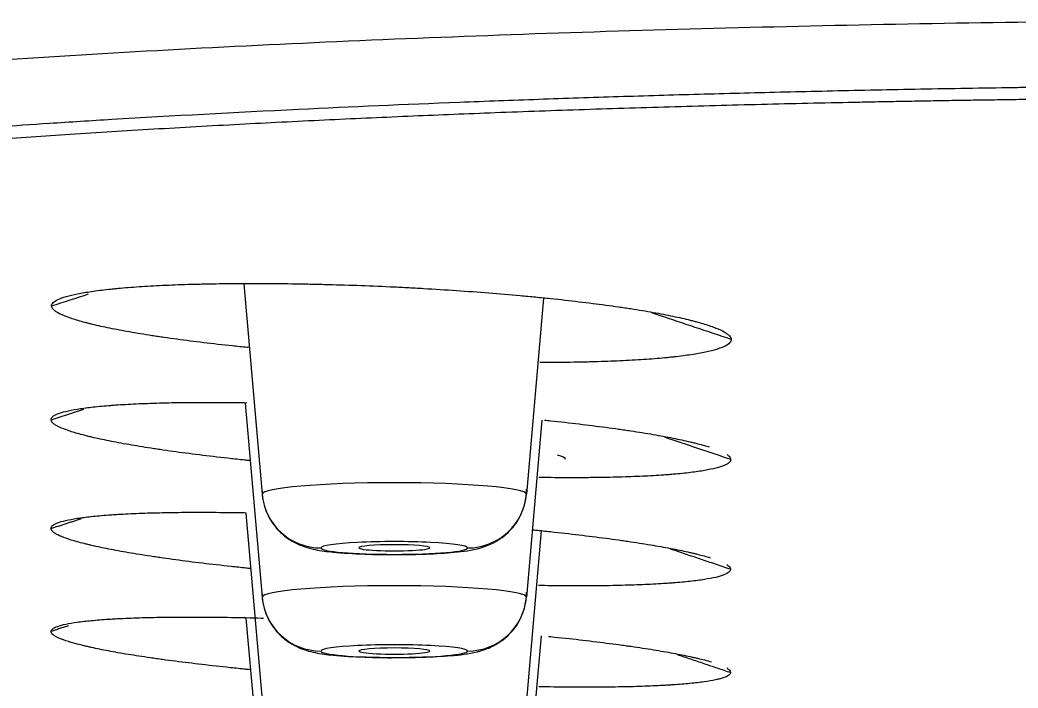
# Model space of a CAD drawing. Header units: millimetres. Extents: x 2433 to 4809, y -10272 to -6912.
# Drawn here: x 3077.66 to 3094.56, y -8009.02 to -7997.72 of the extents above; entities that cross this region are included whole.
import ezdxf

# ---------------------------------------------------------------- set-up
doc = ezdxf.new("R2010")
doc.units = ezdxf.units.MM
doc.layers.add('DIM', color=3, linetype='Continuous', lineweight=13)
doc.styles.add('ARIAL', font='arial.ttf')
doc.dimstyles.get("Standard").update_dxf_attribs({"dimtxt": 15, "dimasz": 15, "dimexe": 0.18, "dimexo": 0.0625, "dimgap": 4, "dimtad": 0, "dimtih": 1, "dimtoh": 1, "dimdec": 1, "dimdsep": 46, "dimtxsty": 'ARIAL', "dimcen": 0, "dimclrd": 3, "dimclre": 3, "dimclrt": 3, "dimadec": 0, "dimazin": 0, "dimtfac": 1, "dimtdec": 1, "dimtofl": 0, "dimtmove": 0, "dimatfit": 3, "dimfxl": 1, "dimtolj": 1, "dimtzin": 0, "dimarcsym": 0})

# ---------------------------------------------------------------- blocks, each defined once
blk = doc.blocks.new('*D42')
at = {"layer": 'Defpoints', "color": 0, "transparency": 16777216}
for p in [(3059.213, -8001.692), (3328.879, -8001.779), (3328.879, -8072.058)]:
    blk.add_point(p, dxfattribs=at)
at = {"layer": 'DIM', "color": 3, "lineweight": -2, "transparency": 16777216}
for p, q in [((3059.213, -8001.755), (3059.213, -8072.238)), ((3328.879, -8001.842), (3328.879, -8072.238)), ((3077.213, -8072.058), (3310.879, -8072.058)), ((3328.879, -8072.058), (3357.395, -8072.058))]:
    blk.add_line(p, q, dxfattribs=at)
at = {"layer": 'DIM', "color": 3, "transparency": 16777216}
for points in [[(3077.213, -8069.058), (3077.213, -8075.058), (3059.213, -8072.058)], [(3310.879, -8069.058), (3310.879, -8075.058), (3328.879, -8072.058)]]:
    blk.add_solid(points, dxfattribs=at)
at = {"layer": 'DIM', "color": 3, "transparency": 16777216, "insert": (3382.403, -8072.058), "char_height": 18, "attachment_point": 5, "style": 'ARIAL'}
blk.add_mtext('\\A1;270', dxfattribs=at)

msp = doc.modelspace()

# ---------------------------------------------------------------- linework, layer by layer
at = {"linetype": 'Continuous', "lineweight": 18}
for p, q in [((3081.451, -8002.183), (3081.763, -8005.741)), ((3086.527, -8002.424), (3086.236, -8005.741)), ((3081.475, -8004.199), (3081.763, -8007.484)), ((3086.499, -8004.488), (3086.236, -8007.484)), ((3081.485, -8006.06), (3081.763, -8009.227)), ((3086.487, -8006.362), (3086.236, -8009.227)), ((3081.488, -8007.835), (3081.763, -8010.97)), ((3086.485, -8008.136), (3086.236, -8010.97))]:
    msp.add_line(p, q, dxfattribs=at)
for centre, major_axis, start_param, end_param in [((3083.999, -8005.155), (2.9, 0), 0, 0.310646), ((3083.999, -8006.647), (-0.6, 0), 3.141593, 6.283185), ((3083.999, -8006.647), (-0.6, 0), 0, 3.141593), ((3083.999, -8008.394), (-0.6, 0), 3.141593, 6.283185), ((3083.999, -8008.394), (-0.6, 0), 0, 3.141593)]:
    msp.add_ellipse(centre, major_axis=major_axis, ratio=0.087156, start_param=start_param, end_param=end_param, dxfattribs=at)
at = {"linetype": 'Continuous', "lineweight": 13}
for centre, major_axis, ratio, start_param, end_param in [((3083.999, -8005.741), (-2.236, 0), 0.087156, 3.141593, 6.283185), ((3082.759, -8005.654), (1, 0), 0.996195, 3.228859, 4.712389), ((3085.239, -8005.654), (-1, 0), 0.996195, 1.570796, 3.054326), ((3083.999, -8006.65), (1.24, 0), 0.087156, 0, 3.141593), ((3083.999, -8006.65), (1.24, 0), 0.087156, 3.141593, 6.283185), ((3083.999, -8007.484), (-2.236, 0), 0.087156, 3.141593, 6.283185), ((3082.759, -8007.397), (1, 0), 0.996195, 3.228859, 4.712389), ((3085.239, -8007.397), (-1, 0), 0.996195, 1.570796, 3.054326), ((3083.999, -8008.394), (1.24, 0), 0.087156, 0, 3.141593), ((3083.999, -8008.394), (1.24, 0), 0.087156, 3.141593, 6.283185)]:
    msp.add_ellipse(centre, major_axis=major_axis, ratio=ratio, start_param=start_param, end_param=end_param, dxfattribs=at)
for points, knots in [([(3061.683, -8000.84), (3061.776, -8000.755), (3061.906, -8000.668), (3062.251, -8000.492), (3062.466, -8000.403), (3062.988, -8000.222), (3063.296, -8000.131), (3064.014, -7999.947), (3064.425, -7999.854), (3065.124, -7999.715), (3065.371, -7999.669), (3065.894, -7999.576), (3066.17, -7999.53), (3067.043, -7999.392), (3067.683, -7999.301), (3069.088, -7999.12), (3069.852, -7999.031), (3071.094, -7998.901), (3071.524, -7998.858), (3072.194, -7998.794), (3072.534, -7998.762), (3072.942, -7998.726), (3073.149, -7998.708), (3073.253, -7998.699), (3073.305, -7998.694), (3073.331, -7998.692), (3073.344, -7998.691), (3073.351, -7998.69), (3073.354, -7998.69), (3073.356, -7998.69), (3073.356, -7998.69), (3073.357, -7998.69), (3073.357, -7998.69), (3074.216, -7998.616), (3076.002, -7998.477), (3078.855, -7998.291), (3080.855, -7998.184), (3082.893, -7998.086), (3083.932, -7998.041), (3086.041, -7997.96), (3088.18, -7997.887), (3091.45, -7997.804), (3094.755, -7997.746), (3096.965, -7997.725), (3098.068, -7997.718)], [0, 0, 0, 0, 0.0625, 0.0625, 0.125, 0.125, 0.1875, 0.1875, 0.25, 0.25, 0.28125, 0.28125, 0.3125, 0.3125, 0.375, 0.375, 0.4375, 0.4375, 0.46875, 0.46875, 0.484375, 0.492187, 0.496094, 0.498047, 0.499023, 0.499512, 0.499756, 0.499878, 0.499939, 0.499969, 0.499985, 0.499985, 0.5, 0.5, 0.5625, 0.625, 0.6875, 0.6875, 0.75, 0.75, 0.8125, 0.875, 0.9375, 1, 1, 1, 1]), ([(3098.145, -7998.826), (3098.11, -7998.826), (3098.036, -7998.826), (3097.92, -7998.827), (3097.793, -7998.828), (3097.656, -7998.829), (3097.507, -7998.83), (3097.347, -7998.832), (3097.176, -7998.833), (3096.994, -7998.835), (3096.801, -7998.836), (3096.598, -7998.838), (3096.383, -7998.84), (3096.158, -7998.843), (3095.922, -7998.845), (3095.675, -7998.848), (3095.417, -7998.851), (3095.149, -7998.855), (3094.87, -7998.859), (3094.58, -7998.863), (3094.117, -7998.87), (3093.493, -7998.88), (3092.72, -7998.894), (3091.969, -7998.909), (3091.24, -7998.925), (3090.303, -7998.947), (3089.153, -7998.977), (3087.79, -7999.017), (3086.437, -7999.063), (3084.614, -7999.131), (3082.163, -7999.239), (3079.873, -7999.362), (3078.207, -7999.466), (3077.314, -7999.525), (3076.339, -7999.593), (3075.246, -7999.675), (3073.654, -7999.806), (3071.726, -7999.986), (3070.075, -8000.17), (3068.949, -8000.313), (3068.341, -8000.396), (3067.679, -8000.491), (3066.965, -8000.603), (3065.947, -8000.78), (3064.847, -8001.008), (3063.967, -8001.246), (3063.416, -8001.438), (3063.16, -8001.546), (3063.018, -8001.615), (3062.948, -8001.651), (3062.88, -8001.689), (3062.819, -8001.726), (3062.766, -8001.76), (3062.724, -8001.789), (3062.689, -8001.814), (3062.663, -8001.836), (3062.642, -8001.853), (3062.627, -8001.866), (3062.618, -8001.873), (3062.615, -8001.876)], [0, 0, 0, 0, 0.001939, 0.004084, 0.006433, 0.008987, 0.011747, 0.014711, 0.01788, 0.021254, 0.024833, 0.028618, 0.032606, 0.0368, 0.041199, 0.045803, 0.050612, 0.055626, 0.060844, 0.066268, 0.071896, 0.086867, 0.101475, 0.115721, 0.129605, 0.143126, 0.169608, 0.196256, 0.22307, 0.250052, 0.30643, 0.375228, 0.399246, 0.419988, 0.437452, 0.468684, 0.500008, 0.558709, 0.625121, 0.648167, 0.668914, 0.687363, 0.718967, 0.74999, 0.812854, 0.875026, 0.908155, 0.937289, 0.944667, 0.952339, 0.960302, 0.968559, 0.975638, 0.981855, 0.987209, 0.9917, 0.995329, 0.998096, 1, 1, 1, 1]), ([(3089.701, -8003.123), (3089.296, -8002.988), (3088.848, -8002.838), (3088.4, -8002.688), (3088.357, -8002.674)], [0, 0, 0, 0, 0.903706, 1, 1, 1, 1])]:
    msp.add_open_spline(points, degree=3, knots=knots, dxfattribs=at)
at = {"linetype": 'Continuous', "lineweight": 18}
for points, knots in [([(3063.828, -8001.963), (3063.831, -8001.96), (3063.837, -8001.954), (3063.848, -8001.945), (3063.858, -8001.937), (3063.868, -8001.928), (3063.878, -8001.919), (3063.889, -8001.911), (3063.9, -8001.902), (3063.911, -8001.894), (3063.922, -8001.886), (3063.933, -8001.878), (3063.944, -8001.87), (3063.955, -8001.862), (3063.966, -8001.854), (3063.977, -8001.846), (3063.989, -8001.839), (3064, -8001.831), (3064.012, -8001.824), (3064.038, -8001.807), (3064.081, -8001.78), (3064.145, -8001.744), (3064.214, -8001.708), (3064.31, -8001.661), (3064.439, -8001.602), (3064.612, -8001.532), (3064.807, -8001.461), (3065.132, -8001.352), (3065.637, -8001.207), (3066.396, -8001.027), (3067.193, -8000.867), (3067.994, -8000.727), (3068.769, -8000.605), (3069.649, -8000.479), (3070.71, -8000.342), (3071.953, -8000.199), (3073.369, -8000.055), (3074.721, -7999.933), (3076, -7999.828), (3077.212, -7999.737), (3078.524, -7999.647), (3079.917, -7999.561), (3081.355, -7999.48), (3082.792, -7999.408), (3084.206, -7999.344), (3085.642, -7999.285), (3087.118, -7999.232), (3088.652, -7999.184), (3090.209, -7999.142), (3091.319, -7999.117), (3091.964, -7999.104), (3092.141, -7999.101), (3092.317, -7999.097), (3092.495, -7999.094), (3092.673, -7999.091), (3092.851, -7999.087), (3093.03, -7999.084), (3093.209, -7999.081), (3093.389, -7999.078), (3093.57, -7999.075), (3093.751, -7999.072), (3093.933, -7999.07), (3094.115, -7999.067), (3094.298, -7999.064), (3094.481, -7999.062), (3094.664, -7999.059), (3094.849, -7999.057), (3095.033, -7999.055), (3095.219, -7999.053), (3095.405, -7999.051), (3095.591, -7999.048), (3095.778, -7999.047), (3095.965, -7999.045), (3096.153, -7999.043), (3096.341, -7999.041), (3096.53, -7999.039), (3096.719, -7999.038), (3096.909, -7999.036), (3097.099, -7999.035), (3097.289, -7999.034), (3097.481, -7999.033), (3097.672, -7999.032), (3097.864, -7999.03), (3098.057, -7999.03), (3098.185, -7999.029), (3098.25, -7999.029)], [0, 0, 0, 0, 0.001926, 0.003831, 0.005715, 0.007579, 0.009423, 0.011246, 0.013049, 0.014832, 0.016594, 0.018335, 0.020056, 0.021756, 0.023436, 0.025096, 0.026735, 0.028353, 0.029951, 0.031529, 0.039232, 0.047037, 0.054942, 0.062949, 0.077827, 0.093185, 0.109023, 0.125342, 0.16565, 0.207209, 0.250024, 0.278883, 0.309368, 0.34148, 0.375222, 0.41761, 0.459194, 0.499984, 0.529278, 0.559896, 0.591841, 0.625117, 0.658276, 0.690137, 0.720703, 0.749978, 0.781301, 0.812581, 0.843823, 0.875031, 0.878487, 0.881949, 0.885418, 0.888894, 0.892377, 0.895866, 0.899362, 0.902865, 0.906374, 0.90989, 0.913413, 0.916943, 0.920479, 0.924023, 0.927573, 0.931129, 0.934693, 0.938263, 0.94184, 0.945424, 0.949015, 0.952612, 0.956216, 0.959827, 0.963445, 0.96707, 0.970701, 0.97434, 0.977985, 0.981637, 0.985296, 0.988961, 0.992634, 0.996314, 1, 1, 1, 1]), ([(3078.198, -8002.556), (3078.198, -8002.536), (3078.207, -8002.517), (3078.244, -8002.481), (3078.272, -8002.463), (3078.345, -8002.429), (3078.391, -8002.412), (3078.502, -8002.381), (3078.565, -8002.365), (3078.708, -8002.337), (3078.788, -8002.323), (3078.963, -8002.297), (3079.058, -8002.285), (3079.188, -8002.271), (3079.215, -8002.268), (3079.269, -8002.263), (3079.297, -8002.26), (3079.381, -8002.252), (3079.438, -8002.247), (3079.616, -8002.233), (3079.741, -8002.224), (3080.005, -8002.209), (3080.143, -8002.203), (3080.361, -8002.195), (3080.435, -8002.192), (3080.548, -8002.189), (3080.587, -8002.188), (3080.664, -8002.185), (3080.703, -8002.185), (3080.9, -8002.18), (3081.062, -8002.178), (3081.392, -8002.175), (3081.561, -8002.174), (3081.907, -8002.175), (3082.084, -8002.177), (3082.31, -8002.18), (3082.355, -8002.18), (3082.446, -8002.182), (3082.492, -8002.183), (3082.629, -8002.186), (3082.721, -8002.188), (3082.997, -8002.195), (3083.182, -8002.2), (3083.554, -8002.213), (3083.741, -8002.221), (3084.023, -8002.234), (3084.117, -8002.239), (3084.258, -8002.246), (3084.306, -8002.249), (3084.4, -8002.254), (3084.447, -8002.257), (3084.683, -8002.27), (3084.869, -8002.282), (3085.236, -8002.307), (3085.418, -8002.32), (3085.777, -8002.349), (3085.954, -8002.364), (3086.173, -8002.384), (3086.217, -8002.388), (3086.304, -8002.396), (3086.433, -8002.408), (3086.56, -8002.421), (3086.809, -8002.447), (3086.97, -8002.465), (3087.283, -8002.502), (3087.434, -8002.521), (3087.653, -8002.55), (3087.725, -8002.56), (3087.831, -8002.575), (3087.866, -8002.581), (3087.935, -8002.591), (3087.969, -8002.596), (3088.136, -8002.622), (3088.263, -8002.643), (3088.501, -8002.686), (3088.612, -8002.707), (3088.821, -8002.751), (3088.918, -8002.773), (3089.03, -8002.801), (3089.052, -8002.807), (3089.095, -8002.818), (3089.158, -8002.835), (3089.215, -8002.852), (3089.324, -8002.885), (3089.452, -8002.929), (3089.546, -8002.973), (3089.603, -8003.006), (3089.62, -8003.017), (3089.649, -8003.039), (3089.661, -8003.049), (3089.691, -8003.081), (3089.701, -8003.102), (3089.701, -8003.123)], [0, 0, 0, 0, 0.03125, 0.03125, 0.0625, 0.0625, 0.09375, 0.09375, 0.125, 0.125, 0.15625, 0.15625, 0.1875, 0.1875, 0.195313, 0.195313, 0.203125, 0.203125, 0.21875, 0.21875, 0.25, 0.25, 0.28125, 0.28125, 0.296875, 0.296875, 0.304688, 0.304688, 0.3125, 0.3125, 0.34375, 0.34375, 0.375, 0.375, 0.40625, 0.40625, 0.414063, 0.414063, 0.421875, 0.421875, 0.4375, 0.4375, 0.46875, 0.46875, 0.5, 0.5, 0.515625, 0.515625, 0.523438, 0.523438, 0.53125, 0.53125, 0.5625, 0.5625, 0.59375, 0.59375, 0.625, 0.625, 0.632813, 0.632813, 0.640625, 0.65625, 0.65625, 0.6875, 0.6875, 0.71875, 0.71875, 0.734375, 0.734375, 0.742188, 0.742188, 0.75, 0.75, 0.78125, 0.78125, 0.8125, 0.8125, 0.84375, 0.84375, 0.851563, 0.851563, 0.859375, 0.875, 0.875, 0.90625, 0.9375, 0.9375, 0.953125, 0.953125, 0.96875, 0.96875, 1, 1, 1, 1]), ([(3081.534, -8003.261), (3081.526, -8003.26), (3081.433, -8003.251), (3081.341, -8003.241), (3081.092, -8003.215), (3080.931, -8003.196), (3080.618, -8003.159), (3080.466, -8003.14), (3080.247, -8003.11), (3080.175, -8003.1), (3080.069, -8003.084), (3080.034, -8003.079), (3079.965, -8003.069), (3079.931, -8003.064), (3079.764, -8003.038), (3079.638, -8003.017), (3079.4, -8002.975), (3079.288, -8002.954), (3079.08, -8002.912), (3078.983, -8002.89), (3078.87, -8002.863), (3078.849, -8002.857), (3078.806, -8002.847), (3078.743, -8002.83), (3078.686, -8002.814), (3078.577, -8002.782), (3078.513, -8002.761), (3078.401, -8002.719), (3078.354, -8002.698), (3078.307, -8002.672), (3078.298, -8002.667), (3078.281, -8002.656), (3078.273, -8002.651), (3078.251, -8002.636), (3078.239, -8002.625), (3078.209, -8002.595), (3078.199, -8002.575), (3078.198, -8002.556)], [0, 0, 0, 0, 0.003941, 0.047248, 0.047248, 0.133862, 0.133862, 0.220475, 0.220475, 0.263782, 0.263782, 0.285436, 0.285436, 0.307089, 0.307089, 0.393703, 0.393703, 0.480317, 0.480317, 0.566931, 0.566931, 0.588584, 0.588584, 0.610238, 0.653545, 0.653545, 0.740158, 0.740158, 0.826772, 0.826772, 0.848426, 0.848426, 0.870079, 0.870079, 0.913386, 0.913386, 1, 1, 1, 1]), ([(3089.701, -8003.123), (3089.702, -8003.143), (3089.693, -8003.163), (3089.656, -8003.202), (3089.629, -8003.221), (3089.573, -8003.248), (3089.553, -8003.256), (3089.518, -8003.27), (3089.506, -8003.274), (3089.481, -8003.282), (3089.468, -8003.287), (3089.399, -8003.308), (3089.336, -8003.324), (3089.193, -8003.354), (3089.113, -8003.368), (3088.938, -8003.394), (3088.842, -8003.407), (3088.712, -8003.421), (3088.686, -8003.424), (3088.631, -8003.43), (3088.604, -8003.432), (3088.52, -8003.44), (3088.462, -8003.445), (3088.284, -8003.46), (3088.159, -8003.468), (3087.895, -8003.483), (3087.756, -8003.489), (3087.539, -8003.497), (3087.465, -8003.499), (3087.351, -8003.502), (3087.313, -8003.503), (3087.235, -8003.505), (3087.196, -8003.506), (3086.999, -8003.51), (3086.838, -8003.512), (3086.604, -8003.513), (3086.535, -8003.513), (3086.465, -8003.513)], [0, 0, 0, 0, 0.087616, 0.087616, 0.175231, 0.175231, 0.219039, 0.219039, 0.240943, 0.240943, 0.262847, 0.262847, 0.350462, 0.350462, 0.438078, 0.438078, 0.525693, 0.525693, 0.547597, 0.547597, 0.569501, 0.569501, 0.613309, 0.613309, 0.700924, 0.700924, 0.78854, 0.78854, 0.832348, 0.832348, 0.854252, 0.854252, 0.876155, 0.876155, 0.963771, 0.963771, 1, 1, 1, 1]), ([(3078.189, -8004.48), (3078.189, -8004.462), (3078.198, -8004.445), (3078.236, -8004.412), (3078.292, -8004.381), (3078.385, -8004.353), (3078.496, -8004.325), (3078.56, -8004.313), (3078.704, -8004.289), (3078.783, -8004.278), (3078.959, -8004.258), (3079.055, -8004.248), (3079.186, -8004.238), (3079.212, -8004.236), (3079.267, -8004.232), (3079.294, -8004.23), (3079.379, -8004.224), (3079.436, -8004.221), (3079.615, -8004.211), (3079.74, -8004.206), (3080.005, -8004.197), (3080.143, -8004.193), (3080.361, -8004.19), (3080.435, -8004.189), (3080.549, -8004.188), (3080.587, -8004.187), (3080.665, -8004.187), (3080.704, -8004.187), (3080.901, -8004.186), (3081.063, -8004.187), (3081.318, -8004.189), (3081.409, -8004.19), (3081.501, -8004.192)], [0, 0, 0, 0, 0.086633, 0.086633, 0.173265, 0.259898, 0.259898, 0.34653, 0.34653, 0.433163, 0.433163, 0.519796, 0.519796, 0.541454, 0.541454, 0.563112, 0.563112, 0.606428, 0.606428, 0.693061, 0.693061, 0.779693, 0.779693, 0.82301, 0.82301, 0.844668, 0.844668, 0.866326, 0.866326, 0.952959, 0.952959, 1, 1, 1, 1]), ([(3081.551, -8005.172), (3081.532, -8005.17), (3081.427, -8005.16), (3081.324, -8005.149), (3081.075, -8005.121), (3080.914, -8005.102), (3080.602, -8005.064), (3080.451, -8005.045), (3080.232, -8005.015), (3080.16, -8005.005), (3080.054, -8004.989), (3080.019, -8004.984), (3079.95, -8004.974), (3079.917, -8004.969), (3079.749, -8004.943), (3079.623, -8004.922), (3079.386, -8004.881), (3079.275, -8004.86), (3079.066, -8004.818), (3078.97, -8004.797), (3078.858, -8004.771), (3078.836, -8004.765), (3078.793, -8004.755), (3078.731, -8004.739), (3078.673, -8004.724), (3078.565, -8004.693), (3078.501, -8004.672), (3078.39, -8004.632), (3078.343, -8004.612), (3078.286, -8004.583), (3078.27, -8004.573), (3078.241, -8004.554), (3078.228, -8004.544), (3078.199, -8004.516), (3078.189, -8004.498), (3078.189, -8004.48)], [0, 0, 0, 0, 0.009645, 0.052704, 0.052704, 0.138822, 0.138822, 0.22494, 0.22494, 0.267999, 0.267999, 0.289528, 0.289528, 0.311058, 0.311058, 0.397175, 0.397175, 0.483293, 0.483293, 0.569411, 0.569411, 0.59094, 0.59094, 0.61247, 0.655529, 0.655529, 0.741647, 0.741647, 0.827764, 0.827764, 0.870823, 0.870823, 0.913882, 0.913882, 1, 1, 1, 1]), ([(3086.543, -8004.487), (3086.577, -8004.491), (3086.61, -8004.494), (3086.809, -8004.515), (3086.97, -8004.533), (3087.282, -8004.57), (3087.433, -8004.589), (3087.653, -8004.619), (3087.724, -8004.628), (3087.83, -8004.643), (3087.865, -8004.648), (3087.934, -8004.659), (3087.968, -8004.664), (3088.135, -8004.689), (3088.261, -8004.709), (3088.499, -8004.75), (3088.61, -8004.771), (3088.818, -8004.812), (3088.915, -8004.833), (3089.027, -8004.859), (3089.049, -8004.865), (3089.092, -8004.875), (3089.154, -8004.891), (3089.212, -8004.906), (3089.276, -8004.925), (3089.303, -8004.933), (3089.329, -8004.941)], [0, 0, 0, 0, 0.026214, 0.026214, 0.15794, 0.15794, 0.289666, 0.289666, 0.355529, 0.355529, 0.388461, 0.388461, 0.421393, 0.421393, 0.553119, 0.553119, 0.684845, 0.684845, 0.816572, 0.816572, 0.849503, 0.849503, 0.882435, 0.948298, 0.948298, 1, 1, 1, 1]), ([(3089.629, -8005.068), (3089.643, -8005.078), (3089.655, -8005.088), (3089.684, -8005.116), (3089.694, -8005.135), (3089.694, -8005.153)], [0, 0, 0, 0, 0.331104, 0.331104, 1, 1, 1, 1]), ([(3089.694, -8005.153), (3089.694, -8005.171), (3089.685, -8005.189), (3089.647, -8005.223), (3089.619, -8005.239), (3089.563, -8005.262), (3089.542, -8005.27), (3089.508, -8005.281), (3089.496, -8005.285), (3089.47, -8005.292), (3089.457, -8005.296), (3089.388, -8005.313), (3089.26, -8005.34), (3089.02, -8005.375), (3088.828, -8005.395), (3088.697, -8005.406), (3088.671, -8005.408), (3088.617, -8005.412), (3088.589, -8005.414), (3088.505, -8005.42), (3088.447, -8005.424), (3088.268, -8005.435), (3088.143, -8005.44), (3087.878, -8005.45), (3087.74, -8005.454), (3087.522, -8005.458), (3087.448, -8005.459), (3087.334, -8005.46), (3087.295, -8005.461), (3087.218, -8005.461), (3087.179, -8005.462), (3086.981, -8005.463), (3086.82, -8005.462), (3086.586, -8005.46), (3086.517, -8005.459), (3086.447, -8005.458)], [0, 0, 0, 0, 0.087619, 0.087619, 0.175239, 0.175239, 0.219048, 0.219048, 0.240953, 0.240953, 0.262858, 0.262858, 0.350478, 0.438097, 0.525716, 0.525716, 0.547621, 0.547621, 0.569526, 0.569526, 0.613336, 0.613336, 0.700955, 0.700955, 0.788574, 0.788574, 0.832384, 0.832384, 0.854289, 0.854289, 0.876194, 0.876194, 0.963813, 0.963813, 1, 1, 1, 1]), ([(3081.759, -8005.654), (3081.761, -8005.792), (3081.805, -8006.016), (3081.969, -8006.291), (3082.156, -8006.469), (3082.344, -8006.58), (3082.517, -8006.644), (3082.713, -8006.691), (3082.993, -8006.728), (3083.45, -8006.755), (3083.852, -8006.765), (3084.029, -8006.762), (3084.038, -8006.762)], [0, 0, 0, 0, 0.122527, 0.215408, 0.294634, 0.364592, 0.427727, 0.496738, 0.634659, 0.831916, 0.991471, 1, 1, 1, 1]), ([(3084.038, -8006.762), (3084.216, -8006.761), (3084.561, -8006.756), (3085.065, -8006.721), (3085.354, -8006.689), (3085.702, -8006.565), (3085.964, -8006.376), (3086.164, -8006.087), (3086.233, -8005.831), (3086.239, -8005.683), (3086.239, -8005.654)], [0, 0, 0, 0, 0.162675, 0.337768, 0.550867, 0.638384, 0.752048, 0.857541, 0.972916, 1, 1, 1, 1]), ([(3078.187, -8006.32), (3078.187, -8006.303), (3078.197, -8006.286), (3078.235, -8006.255), (3078.291, -8006.225), (3078.384, -8006.198), (3078.495, -8006.172), (3078.559, -8006.16), (3078.703, -8006.137), (3078.783, -8006.127), (3078.959, -8006.108), (3079.056, -8006.099), (3079.186, -8006.089), (3079.213, -8006.088), (3079.267, -8006.084), (3079.295, -8006.082), (3079.379, -8006.077), (3079.437, -8006.074), (3079.615, -8006.065), (3079.741, -8006.06), (3080.005, -8006.053), (3080.144, -8006.05), (3080.362, -8006.047), (3080.436, -8006.046), (3080.55, -8006.046), (3080.588, -8006.046), (3080.666, -8006.045), (3080.705, -8006.045), (3080.902, -8006.046), (3081.064, -8006.047), (3081.315, -8006.05), (3081.402, -8006.051), (3081.49, -8006.053)], [0, 0, 0, 0, 0.086824, 0.086824, 0.173649, 0.260473, 0.260473, 0.347298, 0.347298, 0.434122, 0.434122, 0.520946, 0.520946, 0.542652, 0.542652, 0.564359, 0.564359, 0.607771, 0.607771, 0.694595, 0.694595, 0.78142, 0.78142, 0.824832, 0.824832, 0.846538, 0.846538, 0.868244, 0.868244, 0.955068, 0.955068, 1, 1, 1, 1]), ([(3081.559, -8006.998), (3081.536, -8006.996), (3081.426, -8006.984), (3081.319, -8006.973), (3081.07, -8006.946), (3080.909, -8006.927), (3080.597, -8006.89), (3080.446, -8006.871), (3080.227, -8006.841), (3080.155, -8006.831), (3080.05, -8006.816), (3080.015, -8006.811), (3079.946, -8006.801), (3079.912, -8006.796), (3079.745, -8006.771), (3079.619, -8006.75), (3079.382, -8006.71), (3079.271, -8006.689), (3079.063, -8006.648), (3078.966, -8006.628), (3078.854, -8006.602), (3078.833, -8006.597), (3078.79, -8006.587), (3078.728, -8006.571), (3078.67, -8006.556), (3078.562, -8006.526), (3078.498, -8006.506), (3078.388, -8006.467), (3078.341, -8006.448), (3078.284, -8006.419), (3078.268, -8006.41), (3078.239, -8006.391), (3078.227, -8006.382), (3078.197, -8006.355), (3078.188, -8006.337), (3078.187, -8006.32)], [0, 0, 0, 0, 0.011815, 0.05478, 0.05478, 0.140709, 0.140709, 0.226638, 0.226638, 0.269603, 0.269603, 0.291085, 0.291085, 0.312567, 0.312567, 0.398496, 0.398496, 0.484425, 0.484425, 0.570354, 0.570354, 0.591837, 0.591837, 0.613319, 0.656284, 0.656284, 0.742213, 0.742213, 0.828142, 0.828142, 0.871106, 0.871106, 0.914071, 0.914071, 1, 1, 1, 1]), ([(3086.345, -8006.343), (3086.36, -8006.344), (3086.461, -8006.354), (3086.56, -8006.365), (3086.809, -8006.391), (3086.969, -8006.41), (3087.282, -8006.447), (3087.433, -8006.466), (3087.652, -8006.495), (3087.723, -8006.504), (3087.829, -8006.519), (3087.864, -8006.524), (3087.933, -8006.534), (3087.967, -8006.539), (3088.134, -8006.564), (3088.26, -8006.584), (3088.497, -8006.624), (3088.609, -8006.644), (3088.817, -8006.685), (3088.914, -8006.705), (3089.026, -8006.73), (3089.047, -8006.735), (3089.09, -8006.745), (3089.152, -8006.761), (3089.21, -8006.776), (3089.281, -8006.795), (3089.314, -8006.805), (3089.345, -8006.815)], [0, 0, 0, 0, 0.010898, 0.072817, 0.072817, 0.196656, 0.196656, 0.320495, 0.320495, 0.382415, 0.382415, 0.413374, 0.413374, 0.444334, 0.444334, 0.568173, 0.568173, 0.692012, 0.692012, 0.815851, 0.815851, 0.846811, 0.846811, 0.877771, 0.93969, 0.93969, 1, 1, 1, 1]), ([(3089.627, -8006.931), (3089.641, -8006.94), (3089.653, -8006.949), (3089.681, -8006.976), (3089.691, -8006.994), (3089.691, -8007.011)], [0, 0, 0, 0, 0.329308, 0.329308, 1, 1, 1, 1]), ([(3089.691, -8007.011), (3089.692, -8007.028), (3089.682, -8007.044), (3089.644, -8007.076), (3089.616, -8007.091), (3089.56, -8007.113), (3089.54, -8007.12), (3089.505, -8007.13), (3089.493, -8007.134), (3089.467, -8007.14), (3089.454, -8007.144), (3089.385, -8007.16), (3089.321, -8007.172), (3089.177, -8007.195), (3089.097, -8007.206), (3088.921, -8007.225), (3088.824, -8007.234), (3088.694, -8007.244), (3088.667, -8007.246), (3088.613, -8007.25), (3088.585, -8007.252), (3088.501, -8007.257), (3088.443, -8007.261), (3088.264, -8007.27), (3088.138, -8007.275), (3087.874, -8007.283), (3087.735, -8007.286), (3087.517, -8007.29), (3087.443, -8007.29), (3087.329, -8007.291), (3087.291, -8007.291), (3087.213, -8007.292), (3087.174, -8007.292), (3086.977, -8007.292), (3086.815, -8007.291), (3086.58, -8007.288), (3086.51, -8007.287), (3086.44, -8007.286)], [0, 0, 0, 0, 0.087585, 0.087585, 0.17517, 0.17517, 0.218962, 0.218962, 0.240858, 0.240858, 0.262755, 0.262755, 0.350339, 0.350339, 0.437924, 0.437924, 0.525509, 0.525509, 0.547405, 0.547405, 0.569302, 0.569302, 0.613094, 0.613094, 0.700679, 0.700679, 0.788264, 0.788264, 0.832056, 0.832056, 0.853952, 0.853952, 0.875848, 0.875848, 0.963433, 0.963433, 1, 1, 1, 1]), ([(3081.759, -8007.397), (3081.761, -8007.535), (3081.805, -8007.759), (3081.969, -8008.034), (3082.156, -8008.212), (3082.344, -8008.323), (3082.517, -8008.387), (3082.713, -8008.434), (3082.993, -8008.471), (3083.45, -8008.498), (3083.852, -8008.508), (3084.029, -8008.505), (3084.038, -8008.505)], [0, 0, 0, 0, 0.122527, 0.215408, 0.294634, 0.364592, 0.427727, 0.496738, 0.634659, 0.831916, 0.991471, 1, 1, 1, 1]), ([(3084.038, -8008.505), (3084.216, -8008.505), (3084.561, -8008.499), (3085.065, -8008.464), (3085.354, -8008.432), (3085.702, -8008.308), (3085.964, -8008.119), (3086.164, -8007.83), (3086.233, -8007.574), (3086.239, -8007.426), (3086.239, -8007.397)], [0, 0, 0, 0, 0.162675, 0.337768, 0.550867, 0.638384, 0.752048, 0.857541, 0.972916, 1, 1, 1, 1]), ([(3078.187, -8008.063), (3078.188, -8008.047), (3078.198, -8008.032), (3078.236, -8008.002), (3078.293, -8007.975), (3078.386, -8007.95), (3078.498, -8007.926), (3078.562, -8007.915), (3078.706, -8007.895), (3078.786, -8007.886), (3078.963, -8007.869), (3079.059, -8007.861), (3079.19, -8007.852), (3079.217, -8007.851), (3079.271, -8007.848), (3079.299, -8007.846), (3079.383, -8007.842), (3079.441, -8007.839), (3079.62, -8007.832), (3079.746, -8007.828), (3080.011, -8007.822), (3080.15, -8007.82), (3080.368, -8007.818), (3080.443, -8007.818), (3080.557, -8007.818), (3080.595, -8007.818), (3080.673, -8007.818), (3080.712, -8007.818), (3080.91, -8007.819), (3081.072, -8007.821), (3081.403, -8007.826), (3081.573, -8007.83), (3081.759, -8007.835), (3081.772, -8007.835), (3081.785, -8007.836)], [0, 0, 0, 0, 0.082816, 0.082816, 0.165631, 0.248447, 0.248447, 0.331263, 0.331263, 0.414079, 0.414079, 0.496894, 0.496894, 0.517598, 0.517598, 0.538302, 0.538302, 0.57971, 0.57971, 0.662526, 0.662526, 0.745342, 0.745342, 0.786749, 0.786749, 0.807453, 0.807453, 0.828157, 0.828157, 0.910973, 0.910973, 0.993789, 0.993789, 1, 1, 1, 1]), ([(3081.557, -8008.709), (3081.531, -8008.707), (3081.42, -8008.696), (3081.312, -8008.684), (3081.063, -8008.658), (3080.902, -8008.64), (3080.59, -8008.604), (3080.439, -8008.585), (3080.221, -8008.557), (3080.149, -8008.548), (3080.043, -8008.533), (3080.008, -8008.528), (3079.94, -8008.519), (3079.906, -8008.514), (3079.739, -8008.489), (3079.487, -8008.451), (3079.265, -8008.412), (3079.058, -8008.373), (3078.961, -8008.353), (3078.85, -8008.329), (3078.828, -8008.324), (3078.785, -8008.314), (3078.723, -8008.299), (3078.666, -8008.285), (3078.558, -8008.257), (3078.495, -8008.238), (3078.385, -8008.201), (3078.339, -8008.183), (3078.282, -8008.156), (3078.266, -8008.147), (3078.237, -8008.129), (3078.225, -8008.121), (3078.197, -8008.095), (3078.187, -8008.079), (3078.187, -8008.063)], [0, 0, 0, 0, 0.012664, 0.055591, 0.055591, 0.141447, 0.141447, 0.227302, 0.227302, 0.27023, 0.27023, 0.291693, 0.291693, 0.313157, 0.313157, 0.399013, 0.484868, 0.484868, 0.570723, 0.570723, 0.592187, 0.592187, 0.613651, 0.656579, 0.656579, 0.742434, 0.742434, 0.828289, 0.828289, 0.871217, 0.871217, 0.914145, 0.914145, 1, 1, 1, 1]), ([(3086.608, -8008.145), (3086.623, -8008.147), (3086.637, -8008.148), (3086.817, -8008.167), (3086.978, -8008.184), (3087.29, -8008.22), (3087.441, -8008.239), (3087.66, -8008.267), (3087.732, -8008.276), (3087.837, -8008.29), (3087.872, -8008.295), (3087.941, -8008.305), (3087.974, -8008.309), (3088.141, -8008.333), (3088.267, -8008.352), (3088.504, -8008.391), (3088.725, -8008.429), (3088.918, -8008.468), (3089.029, -8008.492), (3089.051, -8008.497), (3089.093, -8008.506), (3089.155, -8008.521), (3089.212, -8008.535), (3089.292, -8008.556), (3089.332, -8008.567), (3089.369, -8008.578)], [0, 0, 0, 0, 0.011378, 0.011378, 0.141417, 0.141417, 0.271456, 0.271456, 0.336476, 0.336476, 0.368986, 0.368986, 0.401495, 0.401495, 0.531534, 0.531534, 0.661573, 0.791612, 0.791612, 0.824122, 0.824122, 0.856632, 0.921651, 0.921651, 1, 1, 1, 1]), ([(3089.691, -8008.756), (3089.691, -8008.772), (3089.681, -8008.787), (3089.643, -8008.816), (3089.614, -8008.83), (3089.558, -8008.85), (3089.537, -8008.856), (3089.502, -8008.866), (3089.49, -8008.869), (3089.464, -8008.875), (3089.451, -8008.878), (3089.381, -8008.893), (3089.317, -8008.904), (3089.172, -8008.925), (3089.092, -8008.934), (3088.915, -8008.952), (3088.818, -8008.959), (3088.687, -8008.968), (3088.661, -8008.97), (3088.606, -8008.973), (3088.578, -8008.975), (3088.494, -8008.98), (3088.436, -8008.982), (3088.257, -8008.99), (3088.131, -8008.994), (3087.866, -8009.001), (3087.727, -8009.003), (3087.508, -8009.005), (3087.434, -8009.006), (3087.32, -8009.006), (3087.281, -8009.006), (3087.204, -8009.006), (3087.164, -8009.006), (3086.967, -8009.005), (3086.805, -8009.004), (3086.574, -8009), (3086.509, -8008.999), (3086.443, -8008.998)], [0, 0, 0, 0, 0.087773, 0.087773, 0.175546, 0.175546, 0.219433, 0.219433, 0.241376, 0.241376, 0.26332, 0.26332, 0.351093, 0.351093, 0.438866, 0.438866, 0.526639, 0.526639, 0.548582, 0.548582, 0.570526, 0.570526, 0.614412, 0.614412, 0.702186, 0.702186, 0.789959, 0.789959, 0.833845, 0.833845, 0.855789, 0.855789, 0.877732, 0.877732, 0.965505, 0.965505, 1, 1, 1, 1]), ([(3089.626, -8008.68), (3089.627, -8008.68), (3089.627, -8008.68), (3089.641, -8008.689), (3089.653, -8008.698), (3089.682, -8008.723), (3089.692, -8008.74), (3089.691, -8008.756)], [0, 0, 0, 0, 0.002992, 0.002992, 0.335328, 0.335328, 1, 1, 1, 1])]:
    msp.add_open_spline(points, degree=3, knots=knots, dxfattribs=at)
at = {"linetype": 'Continuous', "lineweight": 13}
for points, degree in [([(3078.198, -8002.556), (3078.407, -8002.488), (3078.617, -8002.42), (3078.826, -8002.352)], 3), ([(3078.189, -8004.48), (3078.744, -8004.3)], 1), ([(3089.694, -8005.153), (3089.322, -8005.028), (3088.95, -8004.903), (3088.579, -8004.778)], 3), ([(3078.187, -8006.32), (3078.703, -8006.153)], 1), ([(3089.691, -8007.011), (3088.674, -8006.668)], 1), ([(3078.487, -8007.966), (3078.187, -8008.063)], 1), ([(3088.79, -8008.451), (3089.691, -8008.756)], 1)]:
    msp.add_open_spline(points, degree=degree, dxfattribs=at)

# ---------------------------------------------------------------- dimensions: what is measured, and where the dimension line sits
at = {"layer": 'DIM', "color": 3}
dim = msp.add_linear_dim(base=(3328.879, -8072.058), p1=(3059.213, -8001.692), p2=(3328.879, -8001.779), text='270', dimstyle='Standard', override={"dimtxt": 18, "dimasz": 18, "dimgap": 5}, dxfattribs=at)
dim.commit()
dim.dimension.update_dxf_attribs({"geometry": '*D42', "text_midpoint": (3382.403, -8072.058), "dimtype": 160})

doc.saveas('drawing.dxf')
